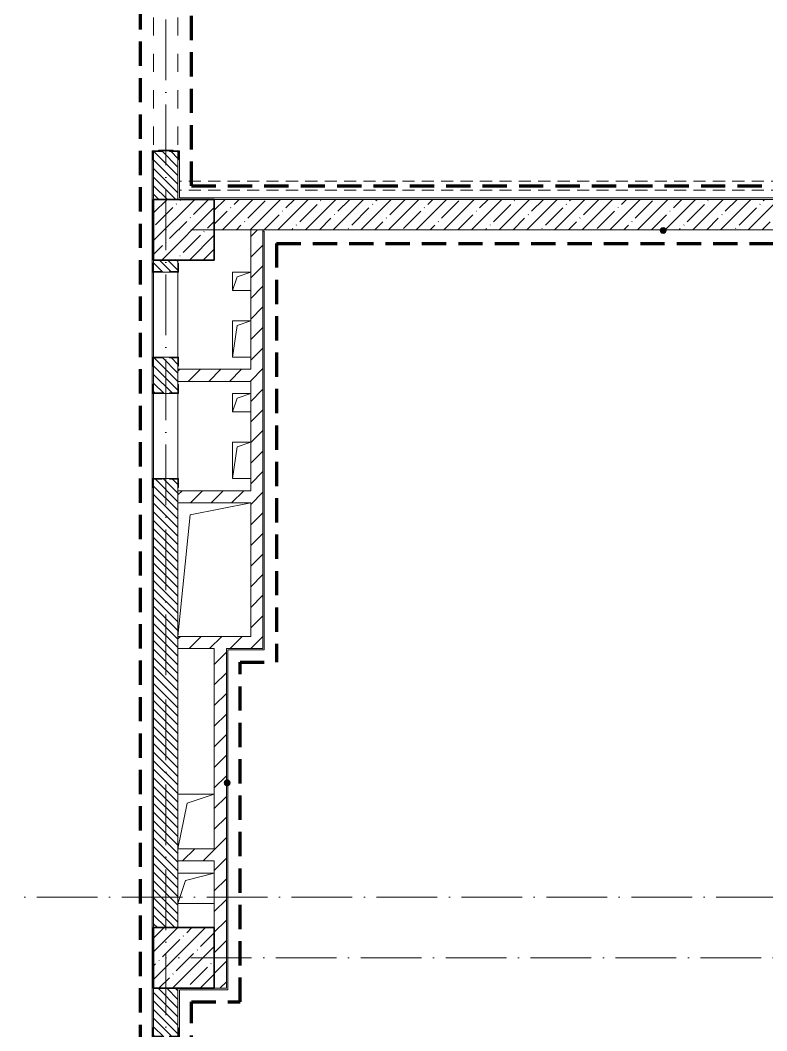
# Model space of a CAD drawing. Header units: millimetres. Extents: x -17017 to 628417, y -109036 to 199237.
# Drawn here: x 84430 to 90584, y -103665 to -95339 of the extents above; entities that cross this region are included whole.
import ezdxf

# ---------------------------------------------------------------- set-up
doc = ezdxf.new("R2010")
doc.units = ezdxf.units.MM
for name, pattern in [('01 Штриховая _2 мм_', [300, 200, -100]), ('200_ШТРИХ_ш1п0_6_', [160, 100, -60]), ('50_200_ШТРИХ_1Т_ш5_п1_п1_', [700, 500, -100, 0, -100]), ('Штрих короткий', [300, 150, -150]), ('Штриховая _2 мм - 1 мм_', [300, 200, -100])]:
    doc.linetypes.add(name, pattern=pattern)
for name, color, linetype, lineweight in [('0-1', 7, 'Continuous', 5), ('0-2', 7, 'Continuous', 9), ('Линии-1', 7, '200_ШТРИХ_ш1п0_6_', 9), ('Марки стен', 7, 'Continuous', 9), ('Несущие колонны', 7, 'Continuous', 9), ('Несущие колонны-1', 7, 'Continuous', 35), ('Обобщенные модели', 7, 'Continuous', 9), ('Общие ребра', 7, 'Continuous', 9), ('Оси-2', 7, '50_200_ШТРИХ_1Т_ш5_п1_п1_', 9), ('Перемычка-1', 7, 'Штрих короткий', 9), ('Стены', 7, 'Continuous', 9), ('Стены-1', 7, 'Continuous', 13), ('стяжа', 7, 'Continuous', 30), ('Штриховка разреза-1', 7, 'Continuous', 9)]:
    doc.layers.add(name, color=color, linetype=linetype, lineweight=lineweight)
doc.layers.add('СТ-1_1', color=7, linetype='Штриховая _2 мм - 1 мм_', lineweight=90, true_color=0x888888)
doc.layers.add('СТ-1_13', color=7, linetype='01 Штриховая _2 мм_', lineweight=90, true_color=0xd5d3c7)
doc.layers.get('0-2').off()
pattern_1 = [(135, (0, 0), (-35.35534, -35.35534), [])]
pattern_2 = [(45, (0, 0), (-84.85281, 84.85281), [])]

# ---------------------------------------------------------------- blocks, each defined once
blk = doc.blocks.new('ось2эт')
at = {"layer": 'Оси-2'}
for p, q in [((85629.9, -108435.9), (85629.9, -54635.1)), ((96138.3, -97065.3), (85629.9, -97065.3)), ((94868.3, -102565.3), (-12388.8, -102565.3)), ((96138.3, -103065.3), (85629.9, -103065.3))]:
    blk.add_line(p, q, dxfattribs=at)
blk = doc.blocks.new('BSC_Колонна _Прямоугольная - 500х500-V22-АИ2_02_План отделки стен 2-го этажа _Часть 2_')
at = {"layer": 'Несущие колонны'}
h = blk.add_hatch(dxfattribs=at)
h.set_pattern_fill('FP_30', color=256, style=0, pattern_type=2)
h.set_pattern_definition([(45, (-95850, -9150), (-114.04925, 114.04925), []), (45, (-95735.95, -9150), (-114.04925, 114.04925), [201.613, -40.323, 3.353, -36.97])])
h.paths.add_polyline_path([(-250, -250), (250, -250), (250, 250), (-250, 250)], flags=0)
at = {"layer": 'Несущие колонны-1'}
for p, q in [((250, 250), (-250, 250)), ((-250, 250), (-250, -250)), ((250, -250), (250, 250)), ((-250, -250), (250, -250))]:
    blk.add_line(p, q, dxfattribs=at)
blk = doc.blocks.new('BSC_Колонна _Прямоугольная - 500х500-V77-АИ2_02_План отделки стен 2-го этажа _Часть 2_')
at = {"layer": 'Несущие колонны'}
h = blk.add_hatch(dxfattribs=at)
h.set_pattern_fill('FP_87', color=256, style=0, pattern_type=2)
h.set_pattern_definition([(45, (-95850, -3150), (-114.04925, 114.04925), []), (45, (-95735.95, -3150), (-114.04925, 114.04925), [201.613, -40.323, 3.353, -36.97])])
h.paths.add_polyline_path([(-250, -250), (250, -250), (250, 250), (-250, 250)], flags=0)
at = {"layer": 'Несущие колонны-1'}
for p, q in [((250, 250), (-250, 250)), ((-250, 250), (-250, -250)), ((250, -250), (250, 250)), ((-250, -250), (250, -250))]:
    blk.add_line(p, q, dxfattribs=at)
blk = doc.blocks.new('Проем_Дверь_Прямоугольный - 1700х2400h_дверные проемы-28448549-АИ2_02_План отделки стен 2-го этажа _Часть 2_')
at = {"layer": 'Перемычка-1'}
for p, q in [((850, 100), (-850, 100)), ((850, -100), (-850, -100))]:
    blk.add_line(p, q, dxfattribs=at)
blk = doc.blocks.new('Фахверк_СКБ_Уголок - 200_3960-28268576-АИ2_02_План отделки стен 2-го этажа _Часть 2_')
at = {"layer": 'Обобщенные модели'}
for p, q in [((200, 156), (125, 156)), ((125, 156), (125, 81)), ((131, 81), (131, 150)), ((131, 150), (200, 150)), ((200, 150), (200, 156)), ((125, 81), (131, 81)), ((131, 19), (125, 19)), ((125, 19), (125, -56)), ((131, -50), (131, 19)), ((125, -56), (200, -56)), ((200, -50), (131, -50)), ((200, -56), (200, -50))]:
    blk.add_line(p, q, dxfattribs=at)
blk = doc.blocks.new('154_Стойка_СКБ_Уголок - СМ-2480_200-28346303-АИ2_02_План отделки стен 2-го этажа _Часть 2_')
at = {"layer": 'Обобщенные модели'}
for p, q in [((125, 156), (125, 81)), ((200, 156), (125, 156)), ((131, 81), (131, 150)), ((131, 150), (200, 150)), ((200, 150), (200, 156)), ((125, 81), (131, 81)), ((131, 19), (125, 19)), ((125, 19), (125, -56)), ((131, -50), (131, 19)), ((125, -56), (200, -56)), ((200, -50), (131, -50)), ((200, -56), (200, -50))]:
    blk.add_line(p, q, dxfattribs=at)
blk = doc.blocks.new('Стойка_Влож_Полоса боковая - Полоса-28213942-АИ2_02_План отделки стен 2-го этажа _Часть 2_')
at = {"layer": 'Обобщенные модели'}
for p, q in [((-5, 60), (0, 60)), ((-5, -60), (-5, 60)), ((0, 31), (0, -31)), ((0, -60), (-5, -60))]:
    blk.add_line(p, q, dxfattribs=at)
blk = doc.blocks.new('154_Стойка_СКБ_Уголок - СМ-2180_200-28268025-АИ2_02_План отделки стен 2-го этажа _Часть 2_')
at = {"layer": 'Обобщенные модели'}
for p, q in [((125, 156), (125, 81)), ((200, 156), (125, 156)), ((131, 81), (131, 150)), ((131, 150), (200, 150)), ((200, 150), (200, 156)), ((125, 81), (131, 81)), ((131, 19), (125, 19)), ((125, 19), (125, -56)), ((131, -50), (131, 19)), ((125, -56), (200, -56)), ((200, -50), (131, -50)), ((200, -56), (200, -50))]:
    blk.add_line(p, q, dxfattribs=at)
blk = doc.blocks.new('Фахверк_СКБ_Уголок - 200_3960_зеркало-28268689-АИ2_02_План отделки стен 2-го этажа _Часть 2_')
at = {"layer": 'Обобщенные модели'}
for p, q in [((200, 156), (125, 156)), ((125, 156), (125, 81)), ((131, 81), (131, 150)), ((131, 150), (200, 150)), ((200, 150), (200, 156)), ((125, 81), (131, 81)), ((131, 19), (125, 19)), ((125, 19), (125, -56)), ((131, -50), (131, 19)), ((125, -56), (200, -56)), ((200, -50), (131, -50)), ((200, -56), (200, -50))]:
    blk.add_line(p, q, dxfattribs=at)
blk = doc.blocks.new('AR_Отверстие прямоугольное _в плите_ - AR_Отверстие прямоугольное _в плите_-30423627-АИ2_02_План отделки стен 2-го этажа _Часть 2_')
at = {"layer": 'Обобщенные модели'}
for p, q in [((75, 75), (-75, 75)), ((-75, 75), (-75, -75)), ((-75, -75), (-37.5, 37.5)), ((-37.5, 37.5), (75, 75)), ((-75, -75), (75, -75))]:
    blk.add_line(p, q, dxfattribs=at)
blk = doc.blocks.new('AR_Отверстие прямоугольное _в плите_ - AR_Отверстие прямоугольное _в плите_-30423637-АИ2_02_План отделки стен 2-го этажа _Часть 2_')
at = {"layer": 'Обобщенные модели'}
for p, q in [((75, 150), (-75, 150)), ((-75, 150), (-75, -150)), ((-75, -150), (-37.5, 112.5)), ((-37.5, 112.5), (75, 150)), ((-75, -150), (75, -150))]:
    blk.add_line(p, q, dxfattribs=at)
blk = doc.blocks.new('AR_Отверстие прямоугольное _в плите_ - AR_Отверстие прямоугольное _в плите_-30552713-АИ2_02_План отделки стен 2-го этажа _Часть 2_')
at = {"layer": 'Обобщенные модели'}
for p, q in [((-200, 450), (300, 550)), ((-300, -550), (-200, 450))]:
    blk.add_line(p, q, dxfattribs=at)
blk = doc.blocks.new('AR_Отверстие прямоугольное _в плите_ - AR_Отверстие прямоугольное _в плите_-30552572-АИ2_02_План отделки стен 2-го этажа _Часть 2_')
at = {"layer": 'Обобщенные модели'}
for p, q in [((150, 125), (-150, 125)), ((-87.5, 62.5), (150, 125)), ((-150, -125), (-87.5, 62.5)), ((-150, -125), (150, -125))]:
    blk.add_line(p, q, dxfattribs=at)
blk = doc.blocks.new('AR_Отверстие прямоугольное _в плите_ - AR_Отверстие прямоугольное _в плите_-V222-АИ2_02_План отделки стен 2-го этажа _Часть 2_')
at = {"layer": 'Обобщенные модели'}
for p, q in [((150, 225), (-150, 225)), ((-75, 150), (150, 225)), ((-150, -225), (-75, 150))]:
    blk.add_line(p, q, dxfattribs=at)
blk = doc.blocks.new('0125-Р-ОО-Ш2-АР-о_23_10_2024_rvt-1-АИ2_02_План отделки стен 2-го этажа _Часть 2_')
at = {"layer": 'Штриховка разреза-1'}
h = blk.add_hatch(dxfattribs=at)
h.set_pattern_fill('FP_2', color=256, style=0, pattern_type=2)
h.set_pattern_definition(pattern_1)
h.paths.add_polyline_path([(95600, 9400), (95800, 9400), (95800, 9794), (95731, 9794), (95731, 9800), (95669, 9800), (95669, 9794), (95600, 9794), (95600, 9725)], flags=0)
h.paths.add_polyline_path([(95669, 11500), (95731, 11500), (95731, 11506), (95800, 11506), (95800, 11900), (95600, 11900), (95600, 11506), (95669, 11506)], flags=0)
h = blk.add_hatch(dxfattribs=at)
h.set_pattern_fill('FP_1', color=256, style=0, pattern_type=2)
h.set_pattern_definition([(45, (0, 0), (-114.04925, 114.04925), []), (45, (114.05, 0), (-114.04925, 114.04925), [201.612, -40.322, 3.353, -36.97])])
h.paths.add_polyline_path([(103100, 9150), (103100, 9400), (96100, 9400), (96100, 9150), (102202.1, 9150)], flags=0)
h = blk.add_hatch(dxfattribs=at)
h.set_pattern_fill('FP_3', color=256, style=0, pattern_type=2)
h.set_pattern_definition(pattern_2)
h.paths.add_polyline_path([(96400, 5800), (96500, 5800), (96500, 9150), (96400, 9150), (96400, 6900)], flags=0)
h = blk.add_hatch(dxfattribs=at)
h.set_pattern_fill('FP_2', color=256, style=0, pattern_type=2)
h.set_pattern_definition(pattern_1)
h.paths.add_polyline_path([(95600, 3400), (95800, 3400), (95799.7, 7094), (95731, 7094), (95731, 7100), (95669, 7100), (95669, 7094), (95600, 7094), (95600, 5113.1)], flags=0)
h.paths.add_polyline_path([(95678.2, 7800), (95731, 7800), (95731, 7806), (95800, 7806), (95800, 8094), (95731, 8094), (95731, 8100), (95669, 8100), (95669, 8094), (95600, 8094), (95600, 7806), (95669, 7806), (95669, 7800)], flags=0)
h.paths.add_polyline_path([(95731, 8800), (95731, 8806), (95800, 8806), (95800, 8900), (95600, 8900), (95600, 8806), (95669, 8806), (95669, 8800), (95678.2, 8800)], flags=0)
h = blk.add_hatch(dxfattribs=at)
h.set_pattern_fill('FP_3', color=256, style=0, pattern_type=2)
h.set_pattern_definition(pattern_2)
h.paths.add_polyline_path([(96400, 7900), (96400, 8000), (95800, 8000), (95800, 7900)], flags=0)
h = blk.add_hatch(dxfattribs=at)
h.set_pattern_fill('FP_3', color=256, style=0, pattern_type=2)
h.set_pattern_definition(pattern_2)
h.paths.add_polyline_path([(96400, 6900), (96400, 7000), (95800, 7000), (95800, 6900)], flags=0)
h = blk.add_hatch(dxfattribs=at)
h.set_pattern_fill('FP_3', color=256, style=0, pattern_type=2)
h.set_pattern_definition(pattern_2)
h.paths.add_polyline_path([(96100, 5700), (96500, 5700), (96500, 5800), (95800, 5800), (95800, 5700)], flags=0)
h = blk.add_hatch(dxfattribs=at)
h.set_pattern_fill('FP_3', color=256, style=0, pattern_type=2)
h.set_pattern_definition(pattern_2)
h.paths.add_polyline_path([(96100, 2900), (96200, 2900), (96200, 5700), (96100, 5700), (96100, 3400)], flags=0)
h = blk.add_hatch(dxfattribs=at)
h.set_pattern_fill('FP_3', color=256, style=0, pattern_type=2)
h.set_pattern_definition(pattern_2)
h.paths.add_polyline_path([(96100, 3950), (96100, 4050), (95800, 4050), (95800, 3950)], flags=0)
h = blk.add_hatch(dxfattribs=at)
h.set_pattern_fill('FP_2', color=256, style=0, pattern_type=2)
h.set_pattern_definition(pattern_1)
h.paths.add_polyline_path([(95600, 400), (95800, 400), (95800, 794), (95731, 794), (95731, 800), (95669, 800), (95669, 794), (95600, 794), (95600, 725)], flags=0)
h.paths.add_polyline_path([(95731, 2500), (95731, 2506), (95800, 2506), (95800, 2900), (95600, 2900), (95600, 2506), (95669, 2506), (95669, 2500)], flags=0)
at = {"layer": 'Линии-1'}
for p, q in [((103350, 9550), (95812, 9550)), ((103350, 9475), (95812, 9475))]:
    blk.add_line(p, q, dxfattribs=at)
at = {"layer": 'Стены'}
for p, q in [((95800, 8800), (95800, 8100)), ((95800, 7800), (95800, 7100))]:
    blk.add_line(p, q, dxfattribs=at)
at = {"layer": 'Стены-1'}
for p, q in [((95600, 9725), (95600, 9400)), ((95800, 9400), (95800, 9725)), ((103100, 9400), (96100, 9400)), ((96100, 9150), (103100, 9150)), ((96400, 9150), (96400, 8000)), ((96500, 9150), (96400, 9150)), ((96500, 5800), (96500, 9150)), ((95600, 8900), (95600, 8875)), ((95800, 8875), (95800, 8900)), ((95669, 8800), (95731, 8800)), ((95731, 8100), (95669, 8100)), ((95600, 8025), (95600, 7875)), ((95800, 7875), (95800, 8025)), ((96400, 8000), (95800, 8000)), ((95800, 8000), (95800, 7900)), ((95800, 7900), (96400, 7900)), ((96400, 7900), (96400, 7000)), ((95669, 7800), (95731, 7800)), ((95731, 7100), (95669, 7100)), ((95600, 7025), (95600, 3400)), ((95800, 3400), (95800, 7025)), ((96400, 7000), (95800, 7000)), ((95800, 7000), (95800, 6900)), ((95800, 6900), (96400, 6900)), ((96400, 6900), (96400, 5800)), ((96400, 5800), (95800, 5800)), ((95800, 5800), (95800, 5700)), ((96500, 5700), (96500, 5800)), ((95800, 5700), (96100, 5700)), ((96100, 5700), (96100, 4050)), ((96200, 2900), (96200, 5700)), ((96200, 5700), (96500, 5700)), ((96100, 4050), (95800, 4050)), ((95800, 4050), (95800, 3950)), ((95800, 3950), (96100, 3950)), ((96100, 3950), (96100, 3400)), ((95600, 2900), (95600, 2575)), ((95800, 2575), (95800, 2900)), ((96100, 2900), (96200, 2900))]:
    blk.add_line(p, q, dxfattribs=at)
at = {"layer": '0-2'}
for name, p, rotation in [('Проем_Дверь_Прямоугольный - 1700х2400h_дверные проемы-28448549-АИ2_02_План отделки стен 2-го этажа _Часть 2_', (95700, 10650), 89.9999999999999), ('154_Стойка_СКБ_Уголок - СМ-2480_200-28346303-АИ2_02_План отделки стен 2-го этажа _Часть 2_', (95650, 9925), 269.9999999999999), ('Стойка_Влож_Полоса боковая - Полоса-28213942-АИ2_02_План отделки стен 2-го этажа _Часть 2_', (95700, 9800), 269.9999999999999), ('Фахверк_СКБ_Уголок - 200_3960_зеркало-28268689-АИ2_02_План отделки стен 2-го этажа _Часть 2_', (95750, 8675), 89.9999999999999), ('Фахверк_СКБ_Уголок - 200_3960-28268576-АИ2_02_План отделки стен 2-го этажа _Часть 2_', (95650, 8225), 269.9999999999999), ('Фахверк_СКБ_Уголок - 200_3960_зеркало-28268689-АИ2_02_План отделки стен 2-го этажа _Часть 2_', (95750, 7675), 89.9999999999999), ('154_Стойка_СКБ_Уголок - СМ-2180_200-28268025-АИ2_02_План отделки стен 2-го этажа _Часть 2_', (95650, 7225), 269.9999999999999), ('Фахверк_СКБ_Уголок - 200_3960-28268576-АИ2_02_План отделки стен 2-го этажа _Часть 2_', (95750, 2375), 89.9999999999999)]:
    blk.add_blockref(name, p, dxfattribs=dict(at, rotation=rotation))
for name, p in [('BSC_Колонна _Прямоугольная - 500х500-V22-АИ2_02_План отделки стен 2-го этажа _Часть 2_', (95850, 9150)), ('AR_Отверстие прямоугольное _в плите_ - AR_Отверстие прямоугольное _в плите_-30423627-АИ2_02_План отделки стен 2-го этажа _Часть 2_', (96325, 8725)), ('AR_Отверстие прямоугольное _в плите_ - AR_Отверстие прямоугольное _в плите_-30423637-АИ2_02_План отделки стен 2-го этажа _Часть 2_', (96325, 8250)), ('AR_Отверстие прямоугольное _в плите_ - AR_Отверстие прямоугольное _в плите_-30423627-АИ2_02_План отделки стен 2-го этажа _Часть 2_', (96325, 7725)), ('AR_Отверстие прямоугольное _в плите_ - AR_Отверстие прямоугольное _в плите_-30423637-АИ2_02_План отделки стен 2-го этажа _Часть 2_', (96325, 7250)), ('AR_Отверстие прямоугольное _в плите_ - AR_Отверстие прямоугольное _в плите_-30552713-АИ2_02_План отделки стен 2-го этажа _Часть 2_', (96100, 6350)), ('AR_Отверстие прямоугольное _в плите_ - AR_Отверстие прямоугольное _в плите_-V222-АИ2_02_План отделки стен 2-го этажа _Часть 2_', (95950, 4275)), ('AR_Отверстие прямоугольное _в плите_ - AR_Отверстие прямоугольное _в плите_-30552572-АИ2_02_План отделки стен 2-го этажа _Часть 2_', (95950, 3725)), ('BSC_Колонна _Прямоугольная - 500х500-V77-АИ2_02_План отделки стен 2-го этажа _Часть 2_', (95850, 3150))]:
    blk.add_blockref(name, p, dxfattribs=at)
blk = doc.blocks.new('2ч2эт')
at = {"layer": 'Марки стен'}
h = blk.add_hatch(color=256, dxfattribs=at)
edge = h.paths.add_edge_path(flags=0)
edge.add_arc((89729.9, -97071.3), 25, 0, 360)
h = blk.add_hatch(color=256, dxfattribs=at)
edge = h.paths.add_edge_path(flags=0)
edge.add_arc((86135.9, -101622.3), 25, 0, 360)
for centre in [(89729.9, -97071.3), (86135.9, -101622.3)]:
    blk.add_circle(centre, 25, dxfattribs=at)
at = {"layer": 'Общие ребра'}
blk.add_line((86441.9, -97077.3), (86429.9, -97077.3), dxfattribs=at)
at = {"layer": 'СТ-1_1'}
for p, q in [((85417.9, -79615.3), (85417.9, -105703.3)), ((85841.9, -96703.3), (85841.9, -94427.3)), ((85841.9, -96703.3), (93167.9, -96703.3)), ((86541.9, -97177.3), (86541.9, -100627.3)), ((86241.9, -100627.3), (86541.9, -100627.3)), ((86241.9, -103427.3), (86241.9, -100627.3)), ((85841.9, -103427.3), (86241.9, -103427.3)), ((85841.9, -105703.3), (85841.9, -103427.3))]:
    blk.add_line(p, q, dxfattribs=at)
at = {"layer": 'СТ-1_13'}
blk.add_line((86541.9, -97177.3), (92929.9, -97177.3), dxfattribs=at)
at = {"layer": 'Стены-1'}
for p, q in [((85517.9, -96415.3), (85517.9, -105805.3)), ((85523.9, -96415.3), (85517.9, -96415.3)), ((85741.9, -96415.3), (85735.9, -96415.3)), ((85741.9, -96803.3), (85741.9, -96415.3)), ((85529.9, -96815.3), (85529.9, -96490.3)), ((85729.9, -96490.3), (85729.9, -96815.3)), ((93267.9, -96803.3), (85741.9, -96803.3)), ((86029.9, -96815.3), (93029.9, -96815.3)), ((86429.9, -97077.3), (86429.9, -100515.3)), ((86441.9, -100527.3), (86441.9, -97077.3)), ((85529.9, -97340.3), (85529.9, -97315.3)), ((85529.9, -98115.3), (85529.9, -97415.3)), ((85529.9, -98340.3), (85529.9, -98190.3)), ((85529.9, -99115.3), (85529.9, -98415.3)), ((85529.9, -102815.3), (85529.9, -99190.3)), ((86429.9, -100515.3), (86129.9, -100515.3)), ((86129.9, -100515.3), (86129.9, -103315.3)), ((86141.9, -100527.3), (86441.9, -100527.3)), ((86141.9, -103327.3), (86141.9, -100527.3)), ((85529.9, -103640.3), (85529.9, -103315.3)), ((85729.9, -103315.3), (85729.9, -103640.3)), ((85741.9, -103327.3), (86141.9, -103327.3)), ((85741.9, -103715.3), (85741.9, -103327.3)), ((86129.9, -103315.3), (86029.9, -103315.3))]:
    blk.add_line(p, q, dxfattribs=at)
at = {"layer": '0-1'}
blk.add_blockref('0125-Р-ОО-Ш2-АР-о_23_10_2024_rvt-1-АИ2_02_План отделки стен 2-го этажа _Часть 2_', (-10070.1, -106215.3), dxfattribs=at)

msp = doc.modelspace()

# ---------------------------------------------------------------- block references
at = {"layer": 'стяжа'}
for name in ['ось2эт', '2ч2эт']:
    msp.add_blockref(name, (0, 0), dxfattribs=at)

doc.saveas('drawing.dxf')
